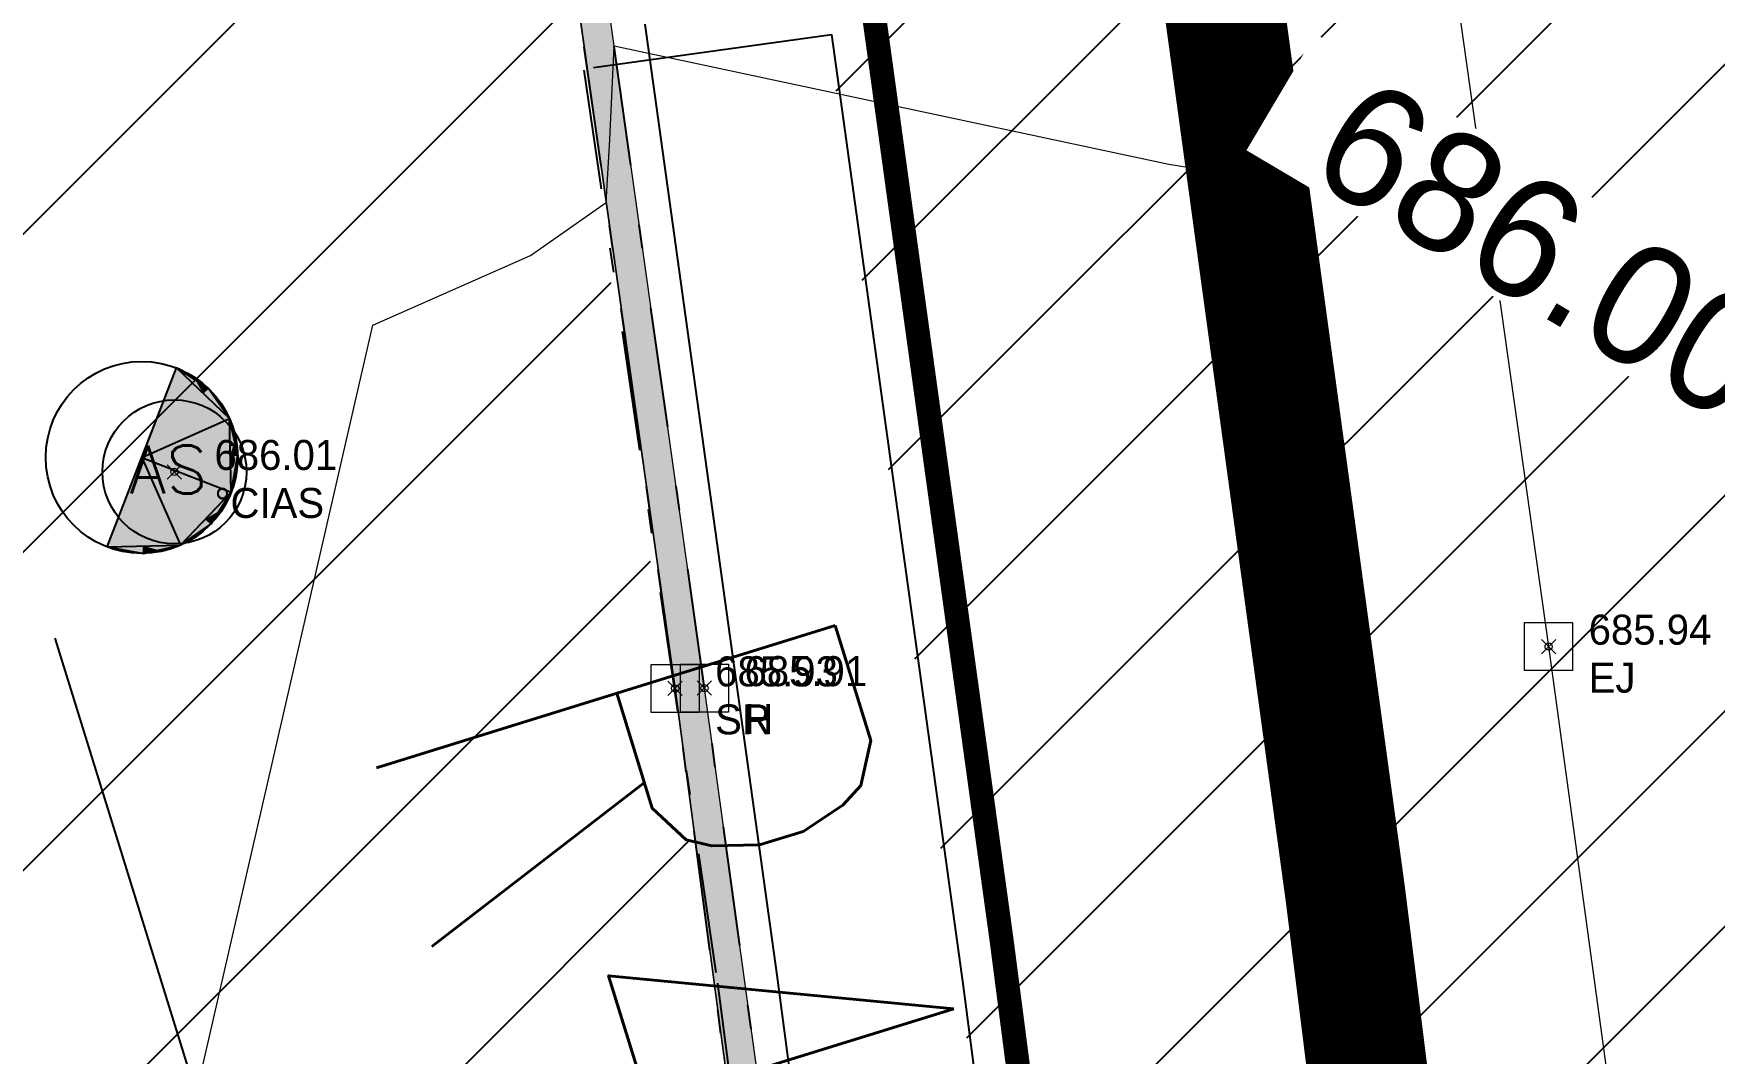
# Model space of a CAD drawing. Extents: x 350769 to 354978, y 6304672 to 6307963.
# Drawn here: x 352706.27 to 352713.27, y 6306054.68 to 6306058.93 of the extents above; entities that cross this region are included whole.
import ezdxf

# ---------------------------------------------------------------- set-up
doc = ezdxf.new("R2010")
doc.units = 0
doc.header["$PDMODE"] = 35
doc.header["$PDSIZE"] = 0.03
for name, pattern in [('1-1', [2, 1, -1]), ('3-5', [8, 3, -5]), ('CENTER', [50.8, 31.75, -6.35, 6.35, -6.35]), ('CONTINUOS', [0]), ('DASHDOT', [1, 0.5, -0.25, 0, -0.25]), ('DASHED', [19.05, 12.7, -6.35]), ('HIDDEN', [9.525, 6.35, -3.175]), ('JPG_DASHDOT', [1, 0.5, -0.25, 0, -0.25])]:
    doc.linetypes.add(name, pattern=pattern)
doc.layers.get('0').update_dxf_attribs({"linetype": 'CONTINUOUS'})
doc.layers.get('Defpoints').update_dxf_attribs({"linetype": 'CONTINUOUS'})
for name, color, linetype in [('02_Geo ext_Acotamiento', 7, 'CONTINUOUS'), ('1-PAVIMENTO', 161, 'CONTINUOUS'), ('1-SOLERA REBAJADA', 7, 'CONTINUOUS'), ('2-ACHURADO PAVIMENTO HORMIGON 3', 8, 'CONTINUOUS'), ('3-PAVIMENTO EJE', 161, 'CENTER'), ('C-TINN', 5, 'CONTINUOUS'), ('C-TOPO-MINR', 8, 'CONTINUOUS'), ('LE_proyección abajo', 4, 'HIDDEN'), ('Lot_ET 2_ 3-PAV EXT SOLERAS PLINTO 15', 1, 'CONTINUOUS'), ('Lot_ET1_ 8-DEM EXT DEMARCACION CICLOVIA', 210, 'CONTINUOUS'), ('Lot_EXISTENTE', 252, 'CONTINUOUS'), ('Lot_jpg-SOLERAS', 7, 'DASHDOT'), ('Lot_TOPO-HATCH HORMIGON', 250, 'CONTINUOUS'), ('TOP-URB-SOLERAS', 2, 'JPG_DASHDOT'), ('V-NODE-TEXT DIC 2012', 31, 'CONTINUOUS'), ('Z-CIAS', 253, 'CONTINUOUS')]:
    doc.layers.add(name, color=color, linetype=linetype)
doc.layers.add('0_ASD_TOPOGRAFIA_ELEMENTOS', color=7, linetype='CONTINUOS', lineweight=5, true_color=0xbdbdbd)
doc.styles.add('ROMANS', font='romans.shx', dxfattribs={"width": 0.65})
doc.dimstyles.new('Principal', dxfattribs={"dimscale": 0, "dimtxt": 2, "dimasz": 2, "dimexe": 1, "dimexo": 1, "dimtad": 1, "dimrnd": 0.05, "dimzin": 1, "dimtxsty": 'ROMANS', "dimcen": 2.5, "dimclrt": 2, "dimaunit": 2, "dimadec": 0, "dimazin": 0, "dimtfac": 1, "dimtmove": 0, "dimatfit": 3, "dimfxl": 1, "dimfxlon": 1, "dimarcsym": 0})

# ---------------------------------------------------------------- blocks, each defined once
blk = doc.blocks.new('Lot_CAM-ALC')
for p, q in [((-0.1445, -0.373), (0.1445, 0.373)), ((0, 0), (0.1445, 0.373)), ((0.3659, 0.1616), (0.1445, 0.373)), ((0.2762, 0.2893), (0.1445, 0.373)), ((0.2145, 0.3376), (0.2103, 0.3312)), ((0.2762, 0.2893), (0.2552, 0.2673)), ((0.3659, 0.1616), (0.2762, 0.2893)), ((0.3274, 0.2299), (0.3211, 0.2255)), ((0, 0), (0.3659, 0.1616)), ((0.3999, 0.0093), (0.3659, 0.1616)), ((0.373, -0.1445), (0.3659, 0.1616)), ((0.3904, 0.0871), (0.3829, 0.0854)), ((0.3999, 0.0093), (0.3695, 0.0086)), ((0.373, -0.1445), (0.3999, 0.0093)), ((0, 0), (0.373, -0.1445)), ((0, 0), (0.1616, -0.3659)), ((0.394, -0.0689), (0.3864, -0.0676)), ((0.1616, -0.3659), (0.373, -0.1445)), ((0.2893, -0.2762), (0.373, -0.1445)), ((0.1616, -0.3659), (0.2893, -0.2762)), ((0.2893, -0.2762), (0.2673, -0.2552)), ((0.3376, -0.2145), (0.3312, -0.2103)), ((0.2299, -0.3274), (0.2255, -0.3211)), ((-0.1445, -0.373), (0.1616, -0.3659)), ((-0.1445, -0.373), (0.0093, -0.3999)), ((-0.0689, -0.394), (-0.0676, -0.3864)), ((0.0093, -0.3999), (0.0086, -0.3695)), ((0.0093, -0.3999), (0.1616, -0.3659)), ((0.0871, -0.3904), (0.0854, -0.3829))]:
    blk.add_line(p, q)
blk.add_circle((0, 0), 0.4)
for points in [[(0.3659, 0.1616), (0.3659, 0.1616), (0.1445, 0.373), (0, 0)], [(0.2103, 0.3312), (0.1445, 0.373), (0.2145, 0.3376)], [(0.2552, 0.2673), (0.2762, 0.2893), (0.1445, 0.373)], [(0.2103, 0.3312), (0.2145, 0.3376), (0.2762, 0.2893)], [(0.2145, 0.3376), (0.2145, 0.3376), (0.2552, 0.2673), (0.2762, 0.2893)], [(0.2552, 0.2673), (0.2762, 0.2893), (0.3659, 0.1616)], [(0.3211, 0.2255), (0.2762, 0.2893), (0.3274, 0.2299)], [(0.3659, 0.1616), (0.3211, 0.2255), (0.3274, 0.2299)], [(0.373, -0.1445), (0.373, -0.1445), (0.3659, 0.1616), (0, 0)], [(0.3695, 0.0086), (0.3999, 0.0093), (0.3659, 0.1616)], [(0.3829, 0.0854), (0.3659, 0.1616), (0.3904, 0.0871)], [(0.3904, 0.0871), (0.3904, 0.0871), (0.3695, 0.0086), (0.3999, 0.0093)], [(0.3829, 0.0854), (0.3904, 0.0871), (0.3999, 0.0093)], [(0.3695, 0.0086), (0.3999, 0.0093), (0.373, -0.1445)], [(0.3864, -0.0676), (0.3999, 0.0093), (0.394, -0.0689)], [(-0.1445, -0.373), (-0.1445, -0.373), (0.1616, -0.3659), (0, 0)], [(0.1616, -0.3659), (0.1616, -0.3659), (0.373, -0.1445), (0, 0)], [(0.373, -0.1445), (0.3864, -0.0676), (0.394, -0.0689)], [(0.2673, -0.2552), (0.2893, -0.2762), (0.373, -0.1445)], [(0.3312, -0.2103), (0.373, -0.1445), (0.3376, -0.2145)], [(0.2673, -0.2552), (0.2893, -0.2762), (0.1616, -0.3659)], [(0.2255, -0.3211), (0.2893, -0.2762), (0.2299, -0.3274)], [(0.3376, -0.2145), (0.3376, -0.2145), (0.2673, -0.2552), (0.2893, -0.2762)], [(0.3312, -0.2103), (0.3376, -0.2145), (0.2893, -0.2762)], [(0.1616, -0.3659), (0.2255, -0.3211), (0.2299, -0.3274)], [(0.0086, -0.3695), (0.0093, -0.3999), (-0.1445, -0.373)], [(-0.1445, -0.373), (-0.0676, -0.3864), (-0.0689, -0.394)], [(-0.0676, -0.3864), (0.0093, -0.3999), (-0.0689, -0.394)], [(0.0086, -0.3695), (0.0093, -0.3999), (0.1616, -0.3659)], [(0.0871, -0.3904), (0.0871, -0.3904), (0.0086, -0.3695), (0.0093, -0.3999)], [(0.0854, -0.3829), (0.0871, -0.3904), (0.0093, -0.3999)], [(0.0854, -0.3829), (0.1616, -0.3659), (0.0871, -0.3904)]]:
    blk.add_solid(points)
blk = doc.blocks.new('A$C66036E5C')
at = {"layer": 'LE_proyección abajo', "color": 210, "linetype": 'DASHED', "ltscale": 20}
blk.add_arc((482.7584, 724.5895), 31.9084, 209.6641, 163.52048, dxfattribs=at)
blk = doc.blocks.new('*D1268')
at = {"layer": '02_Geo ext_Acotamiento', "color": 0, "lineweight": -2}
blk.add_line((352706.3595, 6306056.4095), (352708.9804, 6306047.9565), dxfattribs=at)
at = {"layer": '02_Geo ext_Acotamiento', "color": 0}
blk.add_solid([(352709.2988, 6306048.0552), (352708.662, 6306047.8578), (352709.5727, 6306046.0462)], dxfattribs=at)
at = {"layer": 'Defpoints', "color": 0}
for p in [(352708.3881, 6306049.8668), (352709.5727, 6306046.0462)]:
    blk.add_point(p, dxfattribs=at)
at = {"layer": '02_Geo ext_Acotamiento', "color": 2, "insert": (352709.0487, 6306053.8668), "char_height": 2, "attachment_point": 5, "rotation": 287.22613, "style": 'ROMANS'}
blk.add_mtext('R4,00', dxfattribs=at)
blk = doc.blocks.new('CIAS')
at = {"layer": 'Z-CIAS'}
blk.add_circle((0, 0), 1.2, dxfattribs=at)
at = {"layer": 'Z-CIAS', "style": 'ROMANS'}
blk.add_text('AS', height=0.8, rotation=360, dxfattribs=at).set_placement((-0.752, -0.359))
blk = doc.blocks.new('TOPOGRAFIA')
at = {"layer": '1-SOLERA REBAJADA', "lineweight": 0, "true_color": 0xbdbdbd}
h = blk.add_hatch(color=9, dxfattribs=at)
h.dxf.hatch_style = 1
edge = h.paths.add_edge_path()
edge.add_arc((390704.6093, 6303063.166), 3.8913, 336.46934, 340.26397, ccw=False)
edge.add_line((390708.177, 6303061.6125), (390708.944, 6303056.2))
edge.add_line((390708.944, 6303056.2), (390709.6442, 6303050.9188))
edge.add_arc((390704.7901, 6303045.3122), 7.4159, 47.37633, 49.11397, ccw=False)
edge.add_line((390709.812, 6303050.769), (390709.066, 6303056.201))
edge.add_line((390709.066, 6303056.201), (390708.272, 6303061.852))
at = {"layer": '1-PAVIMENTO', "color": 9, "lineweight": 0, "true_color": 0xbdbdbd, "flags": 128}
for points in [[(390709.066, 6303056.201), (390708.272, 6303061.852)], [(390709.667, 6303050.747), (390708.944, 6303056.2), (390708.151, 6303061.796)], [(390709.812, 6303050.769), (390709.066, 6303056.201)]]:
    blk.add_lwpolyline(points, dxfattribs=at)
at = {"layer": '1-SOLERA REBAJADA', "color": 9, "lineweight": 0, "true_color": 0xbdbdbd, "flags": 128}
blk.add_lwpolyline([(390708.272, 6303061.852, -0.016559), (390708.177, 6303061.6125), (390708.944, 6303056.2), (390709.6442, 6303050.9188, -0.007582), (390709.812, 6303050.769), (390709.066, 6303056.201)], format="xyb", close=True, dxfattribs=at)
at = {"layer": '3-PAVIMENTO EJE', "color": 9, "lineweight": 0, "true_color": 0xbdbdbd, "flags": 128}
blk.add_lwpolyline([(390709.913, 6303075.198), (390711.146, 6303066.593), (390712.583, 6303056.374), (390713.754, 6303047.782), (390714.45, 6303042.803), (390715.826, 6303033.012), (390717.498, 6303021.297), (390719.055, 6303010.605), (390721.22, 6302995.419)], dxfattribs=at)
at = {"layer": 'C-TINN', "color": 9, "linetype": 'Continuous', "lineweight": 0, "true_color": 0xbdbdbd}
for points, elevation in [([(390712.483, 6303056.274), (390712.483, 6303056.474), (390712.683, 6303056.474), (390712.683, 6303056.274), (390712.483, 6303056.274)], 685.942), ([(390708.844, 6303056.1), (390708.844, 6303056.3), (390709.044, 6303056.3), (390709.044, 6303056.1), (390708.844, 6303056.1)], 685.932), ([(390708.966, 6303056.101), (390708.966, 6303056.301), (390709.166, 6303056.301), (390709.166, 6303056.101), (390708.966, 6303056.101)], 685.91)]:
    blk.add_lwpolyline(points, dxfattribs=dict(at, elevation=elevation))
for p in [(390712.583, 6303056.374, 685.942), (390708.944, 6303056.2, 685.932), (390709.066, 6303056.201, 685.91)]:
    blk.add_point(p, dxfattribs=at)
at = {"layer": 'C-TOPO-MINR', "color": 9, "linetype": 'Continuous', "lineweight": 0, "true_color": 0xbdbdbd, "elevation": 686}
blk.add_lwpolyline([(390705.5353, 6303049.0368), (390707.0372, 6303051.8403), (390707.1265, 6303051.9193), (390707.2306, 6303052.1955), (390707.0967, 6303052.2897), (390706.7304, 6303052.4404), (390706.6403, 6303052.4783), (390706.5993, 6303052.4787), (390706.5742, 6303052.6702), (390706.6076, 6303052.7331), (390706.6249, 6303052.7267), (390706.8763, 6303054.1931), (390707.6853, 6303057.7129), (390708.3411, 6303058.0037), (390708.6572, 6303058.2241), (390708.672, 6303058.4877), (390708.6899, 6303058.8778), (390711.0005, 6303058.3849), (390712.3304, 6303058.1701), (390714.0739, 6303057.1383)], dxfattribs=at)
at = {"layer": 'V-NODE-TEXT DIC 2012', "color": 9, "lineweight": 0, "true_color": 0xbdbdbd}
for p in [(390706.858, 6303057.102), (390712.583, 6303056.374), (390708.944, 6303056.2), (390709.066, 6303056.201)]:
    blk.add_point(p, dxfattribs=at)
at = {"layer": 'Z-CIAS', "color": 9, "lineweight": 0, "true_color": 0xbdbdbd, "xscale": 0.25, "yscale": 0.25, "zscale": 0.25}
blk.add_blockref('CIAS', (390706.858, 6303057.102), dxfattribs=at)
at = {"layer": 'V-NODE-TEXT DIC 2012', "color": 9, "lineweight": 0, "true_color": 0xbdbdbd}
for s, p in [('686.01', (390707.0248, 6303057.1102)), ('°CIAS', (390707.0248, 6303056.9102)), ('685.94', (390712.7498, 6303056.3822)), ('685.93', (390709.1108, 6303056.2082)), ('685.91', (390709.2328, 6303056.2092)), ('EJ', (390712.7498, 6303056.1822)), ('SR', (390709.1108, 6303056.0082)), ('H', (390709.2328, 6303056.0092))]:
    blk.add_text(s, height=0.125, dxfattribs=at).set_placement(p)
at = {"layer": 'C-TOPO-MINR', "color": 9, "linetype": 'Continuous', "lineweight": 0, "true_color": 0xbdbdbd, "insert": (390712.5695, 6303058.0286, 686), "char_height": 0.5, "width": 2.500952, "attachment_point": 5, "rotation": 329.38453, "bg_fill": 3, "box_fill_scale": 1.0635, "bg_fill_color": 256, "bg_fill_true_color": 13158600, "bg_fill_transparency": 0}
blk.add_mtext('686.00', dxfattribs=at)

msp = doc.modelspace()

# ---------------------------------------------------------------- hatches: boundary and pattern name
at = {"layer": '2-ACHURADO PAVIMENTO HORMIGON 3'}
h = msp.add_hatch(dxfattribs=at)
h.set_pattern_fill('ANSI31', color=256, scale=0.2)
h.set_pattern_definition([(45, (-167.09345, -618.2675), (-0.449012806053, 0.449012806053), [])])
edge = h.paths.add_edge_path()
edge.add_arc((352725.8015, 6306039.4602), 31.9084, 112.89896, 124.76602)
edge.add_line((352707.6065, 6306065.6726), (352708.5709, 6306058.9335))
edge.add_line((352708.5709, 6306058.9335), (352709.5614, 6306059.0708))
edge.add_line((352709.5614, 6306059.0708), (352710.1109, 6306055.1056))
edge.add_line((352710.1109, 6306055.1056), (352710.6368, 6306051.1328))
edge.add_line((352710.6368, 6306051.1328), (352711.129, 6306047.1542))
edge.add_line((352711.129, 6306047.1542), (352711.5883, 6306043.173))
edge.add_line((352711.5883, 6306043.173), (352712.0293, 6306039.1934))
edge.add_line((352712.0293, 6306039.1934), (352712.4698, 6306035.2183))
edge.add_line((352712.4698, 6306035.2183), (352712.9276, 6306031.2497))
edge.add_line((352712.9276, 6306031.2497), (352713.4178, 6306027.2877))
edge.add_line((352713.4178, 6306027.2877), (352713.9418, 6306023.3295))
edge.add_line((352713.9418, 6306023.3295), (352714.4903, 6306019.3714))
edge.add_line((352714.4903, 6306019.3714), (352715.9331, 6306009.1162))
edge.add_arc((352725.8015, 6306039.4602), 31.9084, 251.98465, 263.11785)
edge.add_line((352721.978, 6306007.7817), (352713.3857, 6306068.854))
at = {"layer": 'Lot_TOPO-HATCH HORMIGON'}
h = msp.add_hatch(dxfattribs=at)
h.set_pattern_fill('ANSI31', color=256, scale=7.5, style=0)
h.set_pattern_definition([(45, (0.2273, 0.4478), (-0.66291260843, 0.66291260843), [])])
edge = h.paths.add_edge_path()
edge.add_line((352709.6772, 6306050.8575), (352708.0868, 6306062.0414))
edge.add_arc((352705.0079, 6306062.6345), 3.1355, 282.16811, 349.09726, ccw=False)
edge.add_line((352705.6688, 6306059.5694), (352703.5892, 6306059.2779))
edge.add_line((352703.5892, 6306059.2779), (352704.5652, 6306052.3162))
edge.add_line((352704.5652, 6306052.3162), (352706.6138, 6306052.6064))
edge.add_arc((352706.8136, 6306049.399), 3.2136, 26.9915, 93.56467, ccw=False)

# ---------------------------------------------------------------- linework, layer by layer
at = {"layer": 'Lot_ET 2_ 3-PAV EXT SOLERAS PLINTO 15', "color": 7, "linetype": 'DASHED', "ltscale": 3, "flags": 128}
msp.add_lwpolyline([(352708.8185, 6306058.9678), (352709.3677, 6306055.0049), (352709.8929, 6306051.0376), (352709.9116, 6306050.8865)], dxfattribs=at)
at = {"layer": 'Lot_ET1_ 8-DEM EXT DEMARCACION CICLOVIA', "color": 210, "linetype": '1-1', "ltscale": 0.5, "flags": 128}
msp.add_lwpolyline([(352710.6842, 6306062.9332, 0.5, 0.5, 0), (352711.1949, 6306059.3037, 0.5, 0.5, 0), (352711.7362, 6306055.3419, 0.5, 0.5, 0), (352712.2309, 6306051.3757, 0.5, 0.5, 0), (352712.3269, 6306050.4875, 0, 0, 0)], format="xyseb", dxfattribs=at)
at = {"layer": 'Lot_ET1_ 8-DEM EXT DEMARCACION CICLOVIA', "color": 210, "linetype": '3-5', "ltscale": 0.5, "const_width": 0.1, "flags": 128}
msp.add_lwpolyline([(352715.9331, 6306009.1162), (352714.4902, 6306019.3724), (352713.9436, 6306023.3349), (352713.4286, 6306027.3018), (352712.9577, 6306031.275), (352712.5296, 6306035.2541), (352711.7197, 6306043.219), (352711.2916, 6306047.1981), (352710.8208, 6306051.1713), (352710.3057, 6306055.1382), (352709.7591, 6306059.1007)], dxfattribs=at)
at = {"layer": 'Lot_ET1_ 8-DEM EXT DEMARCACION CICLOVIA'}
msp.add_lwpolyline([(352708.6045, 6306058.7871), (352709.5951, 6306058.9241), (352710.1438, 6306054.9589), (352710.6689, 6306050.986), (352711.1602, 6306047.0073), (352711.6187, 6306043.026), (352712.4985, 6306035.071), (352712.9555, 6306031.1024), (352713.4448, 6306027.1403), (352713.968, 6306023.1819), (352714.5157, 6306019.2237), (352715.9357, 6306009.1153)], dxfattribs=at)
at = {"layer": 'Lot_jpg-SOLERAS'}
msp.add_lwpolyline([(352708.0868, 6306062.0414), (352709.1199, 6306054.9714), (352709.6449, 6306051.0058), (352709.8009, 6306049.7452)], dxfattribs=at)
at = {"layer": 'TOP-URB-SOLERAS', "flags": 128}
for points in [[(352709.066, 6306056.201), (352708.272, 6306061.852)], [(352709.667, 6306050.747), (352708.944, 6306056.2), (352708.151, 6306061.796)], [(352709.812, 6306050.769), (352709.066, 6306056.201)]]:
    msp.add_lwpolyline(points, dxfattribs=at)

# ---------------------------------------------------------------- block references
msp.add_blockref('A$C66036E5C', (352243.043, 6305314.8707))
at = {"layer": 'Lot_EXISTENTE'}
msp.add_blockref('Lot_CAM-ALC', (352706.7219, 6306057.1623), dxfattribs=at)

# ---------------------------------------------------------------- dimensions: what is measured, and where the dimension line sits
at = {"layer": '02_Geo ext_Acotamiento'}
dim = msp.add_radius_dim(center=(352708.3881, 6306049.8668), mpoint=(352709.5727, 6306046.0462), dimstyle='Principal', override={"dimfxl": 0.22}, dxfattribs=at)
dim.commit()
dim.dimension.update_dxf_attribs({"geometry": '*D1268', "text_midpoint": (352707.3146, 6306053.3292), "dimtype": 164})

# ---------------------------------------------------------------- next in the draw order: block references
at = {"layer": '0_ASD_TOPOGRAFIA_ELEMENTOS', "color": 30, "true_color": 0xf26507}
msp.add_blockref('TOPOGRAFIA', (-38000, 3000), dxfattribs=at)

doc.saveas('drawing.dxf')
